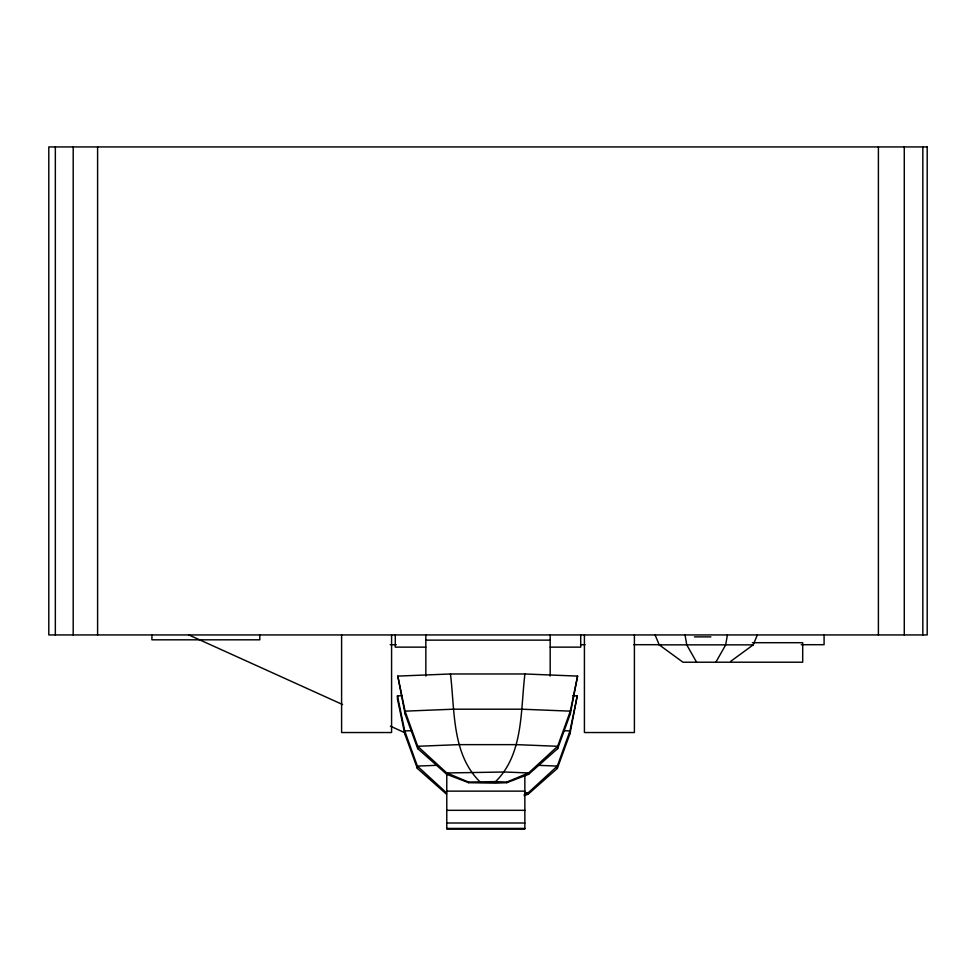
<?xml version="1.0" encoding="UTF-8"?>
<svg xmlns="http://www.w3.org/2000/svg" width="976" height="976" viewBox="0 0 976 976"><rect width="100%" height="100%" fill="white"/><g stroke="black" fill="none" stroke-linecap="round" stroke-linejoin="round"><path stroke-width="1.46" d="M524.917 673.977C520.44 710.406 523.709 753.789 495.601 781.605L468.578 782.057L446.776 772.968L417.704 746.286L405.064 711.15L397.793 676.1L450.448 673.977L524.917 673.977L577.585 676.1L570.313 713.895L557.662 748.616L528.602 774.322L506.8 782.691L495.601 783.142L468.578 782.691L446.776 774.322L417.704 748.616L405.064 713.895L397.793 676.1M727.401 634.937L725.693 644.855L715.859 662.216M577.585 676.1L570.313 711.15L557.662 746.286L557.662 748.616M572.729 695.717L577.231 695.9L569.972 730.951L557.32 766.087L557.32 768.417L528.26 794.122L524.173 795.696M557.32 768.417L569.972 733.696L577.231 695.9M730.682 661.35L753.216 644.855L757.352 634.937M495.601 781.605L506.8 782.057L528.602 772.968L557.662 746.286L516.67 744.639L458.708 744.639L417.704 746.286L417.704 748.616M524.173 794.476L528.26 792.768L557.32 766.087L537.581 765.294M397.452 695.9L404.723 730.951L417.362 766.087L446.435 792.768L446.435 794.122L417.362 768.417L404.723 733.696L397.452 698.889L397.452 695.9L401.966 695.717M412.287 730.646L404.723 730.951L404.723 733.696M437.102 765.294L417.362 766.087L417.362 768.417M525.259 794.244L528.26 794.122L528.26 792.768L525.259 792.646M694.424 636.889L710.882 636.889M425.841 640.134L550.171 640.134M752.374 642.696L802.699 642.696L802.699 662.216L682.956 662.216L659.227 644.855L655.091 634.937M390.205 644.697L396.293 644.697M580.5 644.697L585.063 644.697M633.778 644.697L661.191 644.697M801.247 644.697L824.086 644.697L824.086 634.937M659.227 644.855L753.216 644.855M425.78 647.137L395.28 647.137L395.28 634.937M550.22 647.137L580.72 647.137L580.72 634.937M446.776 791.133L524.856 791.133M446.776 810.324L524.856 810.324M446.776 823L524.856 823M446.776 828.429L524.856 828.429M563.921 730.707L569.972 730.951L569.972 733.696M188.819 634.937L342.576 704.538M390.4 726.181L405.369 732.952M479.777 781.605C451.668 753.789 454.938 710.406 450.448 673.977M696.583 662.216L686.75 644.855L685.042 634.937M922.832 146.937L922.832 634.937M904.276 146.937L904.276 634.937M878.4 146.937L878.4 634.937M634.4 634.937L634.4 732.537L584.417 732.537L584.417 634.937M570.313 713.895L570.313 711.15L521.916 709.198L453.462 709.198L405.064 711.15L405.064 713.895M550.171 634.937L550.171 676.063M528.602 774.322L528.602 772.968L504.629 772.004L446.776 772.968L446.776 829.063L524.856 829.063L524.856 774.627M506.8 782.057L506.8 782.691M468.578 782.057L468.578 782.691M425.841 634.937L425.841 676.063M391.583 634.937L391.583 732.537L341.6 732.537L341.6 634.937M259.823 634.937L259.823 639.817L151.914 639.817L151.914 634.937M97.6 146.937L97.6 634.937M73.2 146.937L73.2 634.937M55.339 146.937L55.339 634.937M927.2 146.937L48.8 146.937L48.8 634.937L927.2 634.937L927.2 146.937"/></g></svg>
